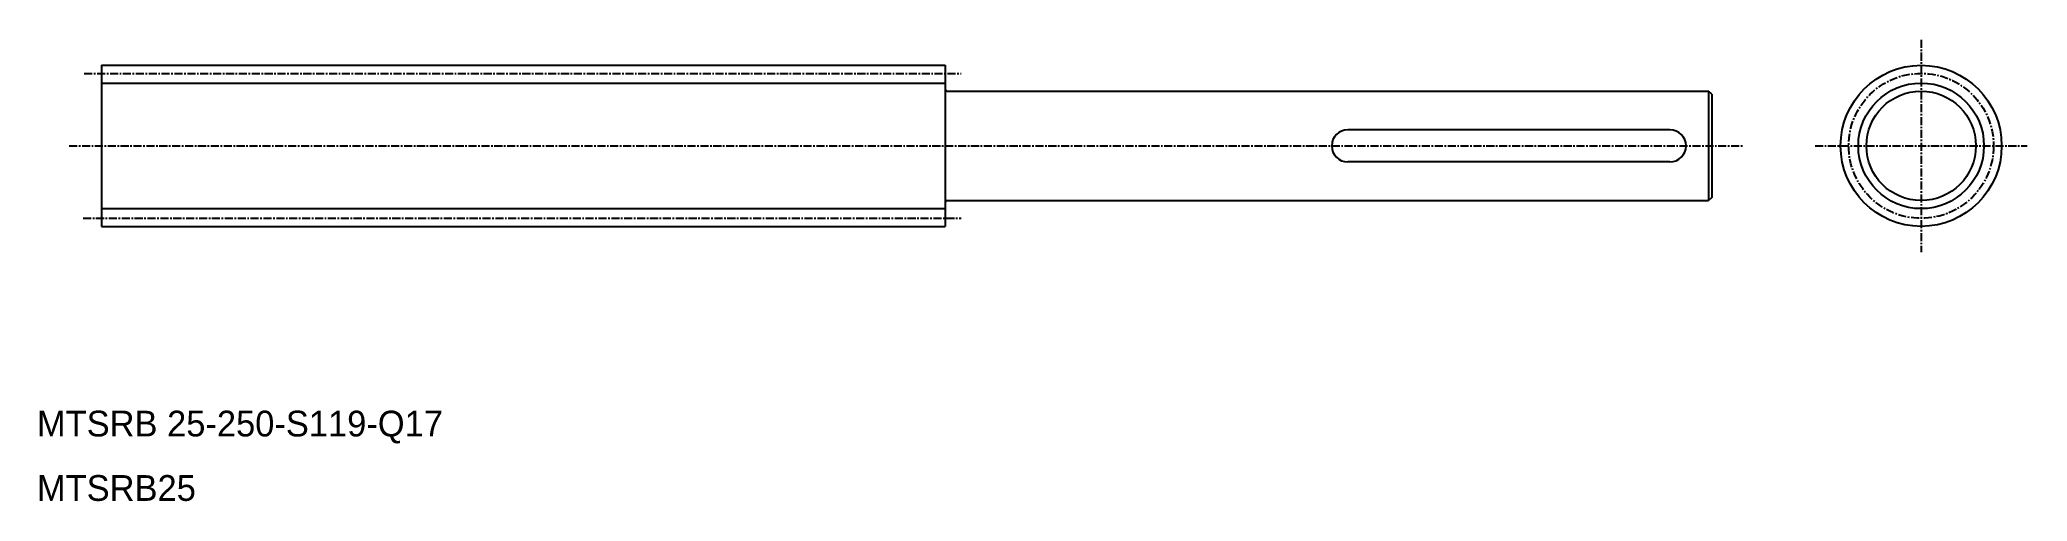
# Model space of a CAD drawing. Extents: x 10 to 319, y 10 to 82.
import ezdxf

# ---------------------------------------------------------------- set-up
doc = ezdxf.new("R2010")
doc.units = 0
doc.linetypes.add('CENTER', pattern=[2, 1.25, -0.25, 0.25, -0.25])
doc.layers.get('0').update_dxf_attribs({"linetype": 'CONTINUOUS'})
doc.layers.add('CENTER', color=1, linetype='CENTER')

msp = doc.modelspace()

# ---------------------------------------------------------------- linework, layer by layer
at = {"color": 7, "linetype": 'CONTINUOUS'}
for p, q in [((20, 77.61), (151, 77.61)), ((20, 77.61), (20, 52.61)), ((151, 77.61), (151, 52.61)), ((20, 71.36), (20, 71.36)), ((151.3, 73.61), (269.5, 73.61)), ((269.5, 73.61), (269.5, 56.61)), ((270, 73.11), (269.5, 73.61)), ((270, 73.11), (270, 57.11)), ((263.5, 67.61), (213.5, 67.61)), ((263.5, 62.61), (213.5, 62.61)), ((151.3, 56.61), (269.5, 56.61)), ((270, 57.11), (269.5, 56.61)), ((20, 52.61), (151, 52.61))]:
    msp.add_line(p, q, dxfattribs=at)
at = {"color": 3, "linetype": 'CONTINUOUS'}
for p, q in [((20, 74.86), (151, 74.86)), ((20, 55.36), (151, 55.36))]:
    msp.add_line(p, q, dxfattribs=at)
at = {"color": 7, "linetype": 'CONTINUOUS'}
for radius in [12.5, 8.5]:
    msp.add_circle((302.5, 65.11), radius, dxfattribs=at)
at = {"color": 3, "linetype": 'CONTINUOUS'}
msp.add_circle((302.5, 65.11), 9.75, dxfattribs=at)
at = {"color": 7, "linetype": 'CONTINUOUS'}
for centre, radius, start, end in [((151.3, 73.91), 0.3, 180, 270), ((213.5, 65.11), 2.5, 90, 270), ((263.5, 65.11), 2.5, 270, 90), ((151.3, 56.31), 0.3, 90, 180)]:
    msp.add_arc(centre, radius, start, end, dxfattribs=at)
at = {"layer": 'CENTER', "color": 1, "linetype": 'CENTER'}
for p, q in [((302.5, 81.58), (302.5, 48.63)), ((17.35, 76.36), (153.5, 76.36)), ((15, 65.11), (275, 65.11)), ((286.03, 65.11), (318.97, 65.11)), ((17.17, 53.86), (153.5, 53.86))]:
    msp.add_line(p, q, dxfattribs=at)
msp.add_circle((302.5, 65.11), 11.25, dxfattribs=at)

# ---------------------------------------------------------------- texts
at = {"color": 7, "linetype": 'CONTINUOUS'}
for s, p in [('MTSRB 25-250-S119-Q17', (10, 20)), ('MTSRB25', (10, 10))]:
    msp.add_text(s, height=4, dxfattribs=at).set_placement(p)

doc.saveas('drawing.dxf')
